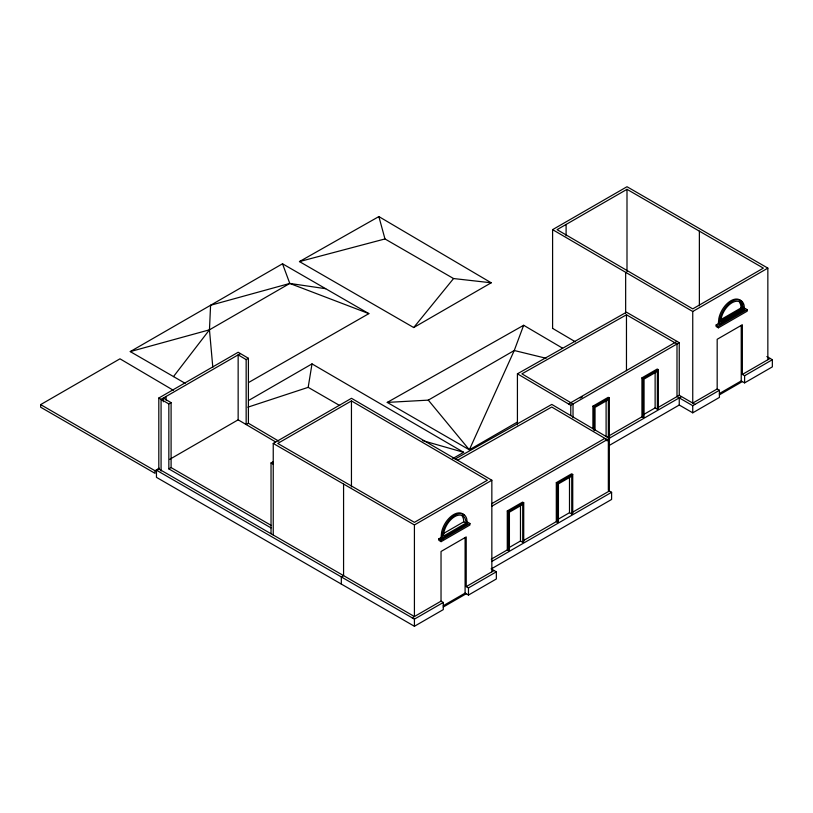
<?xml version="1.0" encoding="UTF-8"?>
<svg xmlns="http://www.w3.org/2000/svg" width="813" height="813" viewBox="0 0 813 813"><rect width="100%" height="100%" fill="white"/><g stroke="black" fill="none" stroke-linecap="round" stroke-linejoin="round"><path stroke-width="1.22" d="M212.813 367.303L209.459 329.824L210.587 305.261L289.794 283.442L325.678 288.706M467.678 522.19L469.924 523.491L469.924 525.015L441.113 541.651L438.857 540.35L438.857 538.826L441.032 537.576L441.611 532.169A17.591 10.152 -60 0 1 452.008 515.645A17.591 10.152 -60 0 1 464.396 515.544M442.16 538.226L442.739 532.82A17.591 10.152 -60 0 1 454.752 515.239A17.591 10.152 -60 0 1 466.764 518.948L467.343 523.684L439.985 539.476M744.942 308.351L747.198 309.651L747.198 311.176L718.387 327.812L716.131 326.511L716.131 324.987L718.306 323.726L718.885 318.32A17.591 10.152 -60 0 1 730.897 300.739A17.591 10.152 -60 0 1 742.909 304.448M719.434 324.377L720.013 318.97A17.591 10.152 -60 0 1 732.025 301.389A17.591 10.152 -60 0 1 744.037 305.099L744.617 309.844L719.434 324.377L718.306 323.726M247.863 407.181L308.178 387.344L312.009 363.889L463.634 452.313L452.709 458.623M523.653 325.281L514.253 350.505L469.345 449.813L387.242 402.415L523.653 325.281L562.545 348.157M368.858 313.625L282.507 263.778L130.263 351.592L173.494 376.571L209.459 329.824L289.794 283.442L368.858 313.625L248.829 382.374M413.705 327.548L453.563 278.544L491.215 282.792L413.705 327.548L299.458 261.583L378.868 216.583L491.215 282.792M40.65 404.61L155.009 470.737L155.009 473.329L40.65 407.211L40.65 404.61L119.978 358.818L173.362 390.281M158.809 469.69L158.809 398.024L238.179 352.253L248.402 358.289L248.402 423.248L278.818 441.185M240.404 353.564L161.076 399.366L161.076 471.022M271.034 527.901L168.84 468.898L168.84 403.939L171.096 402.648L163.291 398.045L163.291 401.815M248.402 423.248L246.156 424.549L246.156 359.59L248.402 358.289M248.717 400.403L312.009 363.889M552.596 328.371L552.596 229.642L627.006 186.726L767.848 268.127L767.848 359.722L742.36 374.437L742.36 324.753L717.178 339.285L717.178 388.97L692.747 403.075L692.747 311.491L767.848 268.127M626.996 189.327L557.078 229.652L692.747 308.889L763.346 268.127L626.996 189.327L626.996 271.552M169.836 459.264L238.148 419.823L238.148 354.864L246.156 359.59M155.009 470.737L159.348 468.227M412.171 617.829L441.032 601.163L443.288 602.463L443.288 609.608L414.417 626.274L156.452 477.343L156.452 470.188L158.708 468.898L414.417 616.528L414.417 524.944L273.239 443.431L273.239 535.025M168.84 468.898L171.096 467.597L271.044 525.31M273.239 443.431L351.48 398.309L491.845 480.239L491.845 571.824M351.45 400.921L277.741 443.431L414.417 522.342L487.353 480.239L351.45 400.921L351.45 486.936M271.034 533.745L271.034 462.943L273.198 461.693M387.242 402.415L428.299 400.128L514.253 350.505L546.072 358.269M517.505 422.008L469.345 449.813L428.299 400.128M568.551 403.98L676.995 341.369M570.777 415.321L570.777 405.291L679.251 342.669L679.251 395.281L658.347 407.354M720.664 319.712L741.019 307.954L743.275 309.255L720.775 322.253A15.914 9.187 -60 0 1 732.025 302.761A15.914 9.187 -60 0 1 743.275 309.255M720.714 320.983L742.147 308.605A15.914 9.187 -60 0 0 738.854 301.328M716.131 324.987L718.387 326.287L747.198 309.651M592.911 428.786L592.911 406.165L608.226 397.313L609.354 397.964L609.354 436.937L610.472 437.587M609.313 435.656L641.935 416.825L641.935 377.862L657.25 369.021L658.367 369.671L658.367 408.634L657.371 409.213L655.126 407.913L643.855 414.417M592.911 406.165L594.039 406.805L609.354 397.964M641.935 377.862L643.053 378.512L658.367 369.671M414.417 524.944L491.845 480.239M491.58 503.775L604.75 438.441L606.996 439.742M609.354 436.937L608.348 437.516L608.348 399.701L595.035 407.384L595.035 430.077M641.935 416.825L643.053 417.476L644.059 416.896L644.059 379.082L657.371 371.399L657.371 409.213M443.39 533.552L463.756 521.804L466.001 523.105L443.502 536.092A15.914 9.187 -60 0 1 454.752 516.601A15.914 9.187 -60 0 1 466.001 523.105M681.497 396.581L609.476 438.166L606.102 436.215L606.102 400.921M491.591 506.367L609.344 438.38L551.783 404.417L455.067 459.06M606.996 440.89L608.348 440.118L608.348 490.422M438.857 538.826L441.113 540.127L469.924 523.491M609.161 445.494L679.251 405.026L692.747 412.821L719.424 397.415L719.424 390.27L717.178 388.97M767.848 359.722L770.104 358.421L772.35 359.722L772.35 366.866L744.606 382.882L741.232 380.931L719.332 393.573M491.276 559.171L507.282 549.923L507.282 510.95L522.596 502.109L523.724 502.759L523.724 541.732L522.729 542.312L520.472 541.011L509.202 547.515M523.684 540.452L556.305 521.621L556.305 482.658L571.62 473.806L572.738 474.457L572.738 513.43L571.742 514.009L569.496 512.708L558.226 519.212M507.282 510.95L508.41 511.601L523.724 502.759M556.305 482.658L557.423 483.298L572.738 474.457M573.023 417.78L573.023 404L521.926 373.848L626.467 314.794L676.995 343.97L676.995 396.581L692.747 405.677L719.424 390.27M742.36 374.437L744.606 375.738L772.35 359.722M719.363 394.854L742.36 381.582M571.62 512.779L609.344 491.001L611.6 492.302L611.6 499.446L491.672 568.683M507.282 549.923L508.41 550.574L509.405 549.995L509.405 512.18L522.729 504.497L522.729 542.312M556.305 521.621L557.423 522.271L558.429 521.692L558.429 483.877L571.742 476.194L571.742 514.009M491.702 561.519L611.6 492.302M441.032 601.163L441.032 551.478L466.215 536.936L466.215 586.62L494.101 570.523M156.452 470.188L414.417 619.13L443.288 602.463M466.215 586.62L468.471 587.921L496.347 571.824L496.347 578.968L468.471 595.065L465.097 593.114L443.197 605.766M443.227 607.047L466.215 593.764M517.424 424.864L517.424 373.817L626.488 312.202L679.251 342.669M457.353 460.341L551.732 407.018L607.098 439.681M580.248 398.065L582.454 396.825M130.263 351.592L209.459 329.824M299.458 261.583L384.976 238.951L453.563 278.544M422.404 440.544L463.634 452.313M743.489 309.194L744.617 309.844M692.747 311.491L552.596 229.642M679.251 395.281L694.993 404.376M308.178 387.344L339.671 405.514M466.215 523.033L467.343 523.684M441.032 537.576L443.288 538.877M491.103 568.795L496.347 571.824M271.034 462.943L273.239 464.223M766.842 356.541L770.104 358.421M173.494 376.571L185.171 383.319M552.484 328.31L575.462 341.867M517.424 373.817L570.777 405.291M238.148 419.823L275.475 441.845M158.809 398.024L168.83 403.939M282.507 263.778L289.794 283.442M378.868 216.583L384.976 238.951M744.606 375.738L744.606 382.882M741.232 325.363L741.232 380.931M718.387 326.287L718.387 327.812M699.373 231.156L699.373 305.79M692.747 405.677L692.747 412.821M679.251 397.882L679.251 405.026M655.126 371.358L655.126 407.913M643.053 378.512L643.053 417.476M626.467 314.794L626.467 370.687M625.654 272.741L625.654 313.249M609.344 438.38L609.344 491.001M594.039 406.805L594.039 430.697M569.496 477.414L569.496 512.708M566.102 224.449L566.102 235.831M557.423 483.298L557.423 522.271M520.472 505.716L520.472 541.011M508.41 511.601L508.41 550.574M468.471 587.921L468.471 595.065M465.097 537.556L465.097 593.114M441.113 540.127L441.113 541.651M414.417 619.13L414.417 626.274M343.574 484.03L343.574 575.624L341.318 576.925L341.318 584.069M171.096 402.648L171.096 467.597M166.106 396.419L166.106 400.189M462.241 516.174A15.914 9.187 -60 0 1 463.756 521.804M739.515 302.334A15.914 9.187 -60 0 1 741.019 307.954"/></g></svg>
